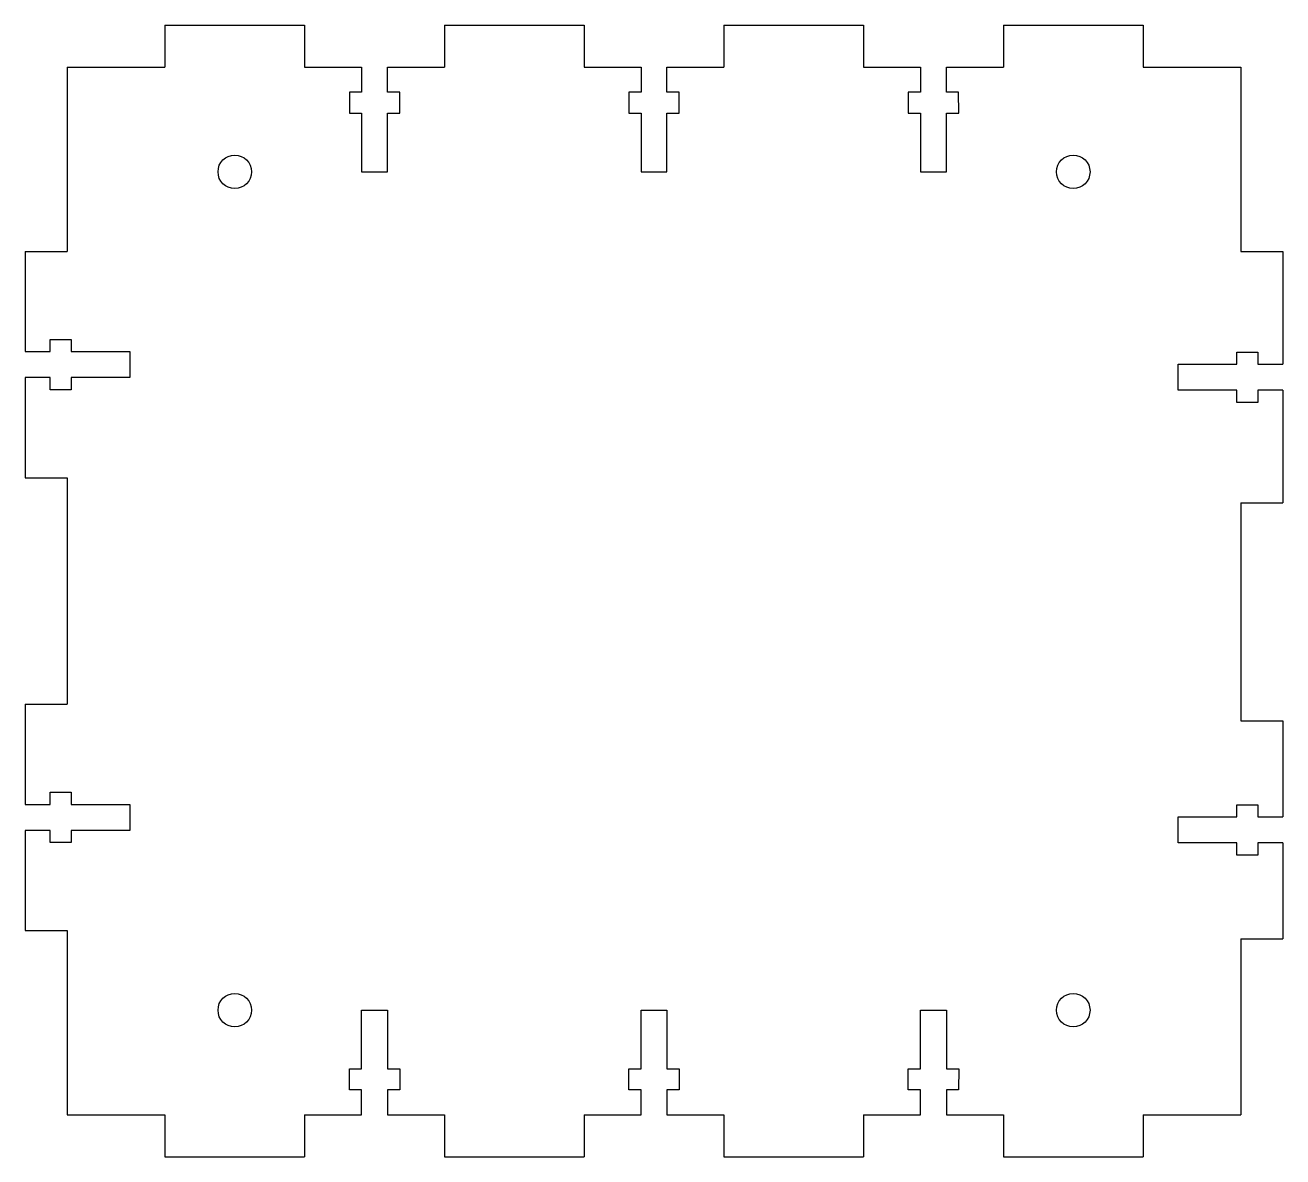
# Model space of a CAD drawing. Extents: x -75 to 75, y -68 to 68.
import ezdxf

# ---------------------------------------------------------------- set-up
doc = ezdxf.new("R2010")
doc.units = 0
doc.header["$MEASUREMENT"] = 0
doc.layers.add('VISIBLE', color=7, linetype='CONTINUOUS')

msp = doc.modelspace()

# ---------------------------------------------------------------- linework, layer by layer
at = {"layer": 'VISIBLE'}
for p, q in [((-58.33, 67.5), (-41.67, 67.5)), ((-58.33, 67.5), (-58.33, 62.5)), ((-41.67, 67.5), (-41.67, 62.5)), ((-25, 67.5), (-8.33, 67.5)), ((-25, 67.5), (-25, 62.5)), ((-8.33, 67.5), (-8.33, 62.5)), ((8.33, 67.5), (25, 67.5)), ((8.33, 67.5), (8.33, 62.5)), ((25, 67.5), (25, 62.5)), ((41.67, 67.5), (58.33, 67.5)), ((41.67, 67.5), (41.67, 62.5)), ((58.33, 67.5), (58.33, 62.5)), ((-70, 62.5), (-58.33, 62.5)), ((-70, 62.5), (-70, 40.5)), ((-41.67, 62.5), (-34.88, 62.5)), ((-34.88, 62.5), (-34.88, 59.5)), ((-31.78, 62.5), (-25, 62.5)), ((-31.78, 59.5), (-31.78, 62.5)), ((-8.33, 62.5), (-1.55, 62.5)), ((-1.55, 62.5), (-1.55, 59.5)), ((1.55, 62.5), (8.33, 62.5)), ((1.55, 59.5), (1.55, 62.5)), ((25, 62.5), (31.78, 62.5)), ((31.78, 62.5), (31.79, 59.5)), ((34.88, 62.5), (41.67, 62.5)), ((34.88, 59.5), (34.88, 62.5)), ((58.33, 62.5), (70, 62.5)), ((70, 62.5), (70, 40.5)), ((-36.33, 59.5), (-36.33, 57)), ((-34.88, 59.5), (-36.33, 59.5)), ((-30.33, 59.5), (-31.78, 59.5)), ((-30.33, 57), (-30.33, 59.5)), ((-3, 59.5), (-3, 57)), ((-1.55, 59.5), (-3, 59.5)), ((3, 59.5), (1.55, 59.5)), ((3, 57), (3, 59.5)), ((30.33, 59.5), (30.33, 57)), ((31.79, 59.5), (30.33, 59.5)), ((36.33, 59.5), (34.88, 59.5)), ((36.34, 57), (36.33, 59.5)), ((-36.33, 57), (-34.88, 57)), ((-34.88, 57), (-34.88, 50)), ((-31.78, 57), (-30.33, 57)), ((-31.78, 50), (-31.78, 57)), ((-3, 57), (-1.55, 57)), ((-1.55, 57), (-1.55, 50)), ((1.55, 57), (3, 57)), ((1.55, 50), (1.55, 57)), ((30.33, 57), (31.79, 57)), ((31.79, 57), (31.78, 50)), ((34.88, 57), (36.34, 57)), ((34.88, 50), (34.88, 57)), ((-34.88, 50), (-31.78, 50)), ((-1.55, 50), (1.55, 50)), ((31.78, 50), (34.88, 50)), ((-75, 40.5), (-75, 28.55)), ((-75, 40.5), (-70, 40.5)), ((70, 40.5), (75, 40.5)), ((75, 40.5), (75, 27.05)), ((-72, 28.55), (-72, 30)), ((-72, 30), (-69.5, 30)), ((-69.5, 30), (-69.5, 28.55)), ((-75, 28.55), (-72, 28.55)), ((-69.5, 28.55), (-62.5, 28.55)), ((-62.5, 28.55), (-62.5, 25.45)), ((69.5, 28.5), (72, 28.5)), ((72, 28.5), (72, 27.05)), ((62.5, 23.95), (62.5, 27.05)), ((62.5, 27.05), (69.5, 27.05)), ((69.5, 27.05), (69.5, 28.5)), ((72, 27.05), (75, 27.05)), ((-72, 25.45), (-75, 25.45)), ((-75, 25.45), (-75, 13.5)), ((-72, 24), (-72, 25.45)), ((-69.5, 24), (-72, 24)), ((-62.5, 25.45), (-69.5, 25.45)), ((-69.5, 25.45), (-69.5, 24)), ((69.5, 23.95), (62.5, 23.95)), ((69.5, 22.5), (69.5, 23.95)), ((72, 22.5), (69.5, 22.5)), ((75, 23.95), (72, 23.95)), ((72, 23.95), (72, 22.5)), ((75, 23.95), (75, 10.5)), ((-75, 13.5), (-70, 13.5)), ((-70, 13.5), (-70, -13.5)), ((70, 10.5), (70, -15.5)), ((70, 10.5), (75, 10.5)), ((-75, -13.5), (-70, -13.5)), ((-75, -13.5), (-75, -25.45)), ((70, -15.5), (75, -15.5)), ((75, -15.5), (75, -26.95)), ((-72, -25.45), (-72, -24)), ((-72, -24), (-69.5, -24)), ((-69.5, -24), (-69.5, -25.45)), ((-75, -25.45), (-72, -25.45)), ((-69.5, -25.45), (-62.5, -25.45)), ((-62.5, -25.45), (-62.5, -28.55)), ((62.5, -30.05), (62.5, -26.95)), ((62.5, -26.95), (69.5, -26.95)), ((69.5, -26.95), (69.5, -25.5)), ((69.5, -25.5), (72, -25.5)), ((72, -25.5), (72, -26.95)), ((72, -26.95), (75, -26.95)), ((-72, -28.55), (-75, -28.55)), ((-75, -28.55), (-75, -40.5)), ((-72, -30), (-72, -28.55)), ((-69.5, -30), (-72, -30)), ((-62.5, -28.55), (-69.5, -28.55)), ((-69.5, -28.55), (-69.5, -30)), ((69.5, -30.05), (62.5, -30.05)), ((69.5, -31.5), (69.5, -30.05)), ((75, -30.05), (72, -30.05)), ((72, -30.05), (72, -31.5)), ((75, -30.05), (75, -41.5)), ((72, -31.5), (69.5, -31.5)), ((-75, -40.5), (-70, -40.5)), ((-70, -40.5), (-70, -62.5)), ((70, -41.5), (70, -62.5)), ((70, -41.5), (75, -41.5)), ((-34.88, -57), (-34.88, -50)), ((-34.88, -50), (-31.78, -50)), ((-31.78, -50), (-31.78, -57)), ((-1.55, -57), (-1.55, -50)), ((-1.55, -50), (1.55, -50)), ((1.55, -50), (1.55, -57)), ((31.79, -57), (31.78, -50)), ((31.78, -50), (34.88, -50)), ((34.88, -50), (34.88, -57)), ((-36.33, -59.5), (-36.33, -57)), ((-36.33, -57), (-34.88, -57)), ((-31.78, -57), (-30.33, -57)), ((-30.33, -57), (-30.33, -59.5)), ((-3, -59.5), (-3, -57)), ((-3, -57), (-1.55, -57)), ((1.55, -57), (3, -57)), ((3, -57), (3, -59.5)), ((30.33, -59.5), (30.33, -57)), ((30.33, -57), (31.79, -57)), ((34.88, -57), (36.34, -57)), ((36.34, -57), (36.33, -59.5)), ((-34.88, -59.5), (-36.33, -59.5)), ((-34.88, -62.5), (-34.88, -59.5)), ((-30.33, -59.5), (-31.78, -59.5)), ((-31.78, -59.5), (-31.78, -62.5)), ((-1.55, -59.5), (-3, -59.5)), ((-1.55, -62.5), (-1.55, -59.5)), ((3, -59.5), (1.55, -59.5)), ((1.55, -59.5), (1.55, -62.5)), ((31.79, -59.5), (30.33, -59.5)), ((31.78, -62.5), (31.79, -59.5)), ((36.33, -59.5), (34.88, -59.5)), ((34.88, -59.5), (34.88, -62.5)), ((-70, -62.5), (-58.33, -62.5)), ((-58.33, -62.5), (-58.33, -67.5)), ((-41.67, -62.5), (-41.67, -67.5)), ((-41.67, -62.5), (-34.88, -62.5)), ((-31.78, -62.5), (-25, -62.5)), ((-25, -62.5), (-25, -67.5)), ((-8.33, -62.5), (-8.33, -67.5)), ((-8.33, -62.5), (-1.55, -62.5)), ((1.55, -62.5), (8.33, -62.5)), ((8.33, -62.5), (8.33, -67.5)), ((25, -62.5), (25, -67.5)), ((25, -62.5), (31.78, -62.5)), ((34.88, -62.5), (41.67, -62.5)), ((41.67, -62.5), (41.67, -67.5)), ((58.33, -62.5), (58.33, -67.5)), ((58.33, -62.5), (70, -62.5)), ((-58.33, -67.5), (-41.67, -67.5)), ((-25, -67.5), (-8.33, -67.5)), ((8.33, -67.5), (25, -67.5)), ((41.67, -67.5), (58.33, -67.5))]:
    msp.add_line(p, q, dxfattribs=at)
for centre in [(-50, 50), (50, 50), (-50, -50), (50, -50)]:
    msp.add_circle(centre, 2, dxfattribs=at)

doc.saveas('drawing.dxf')
